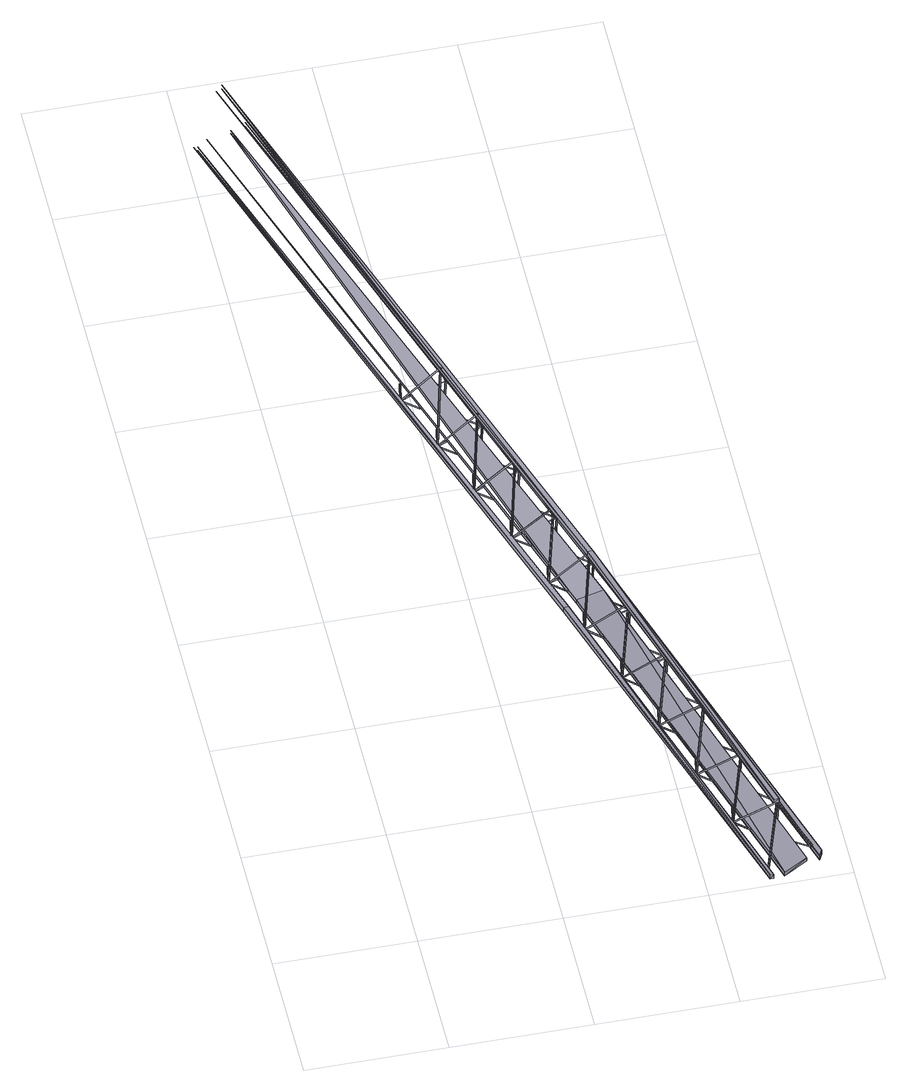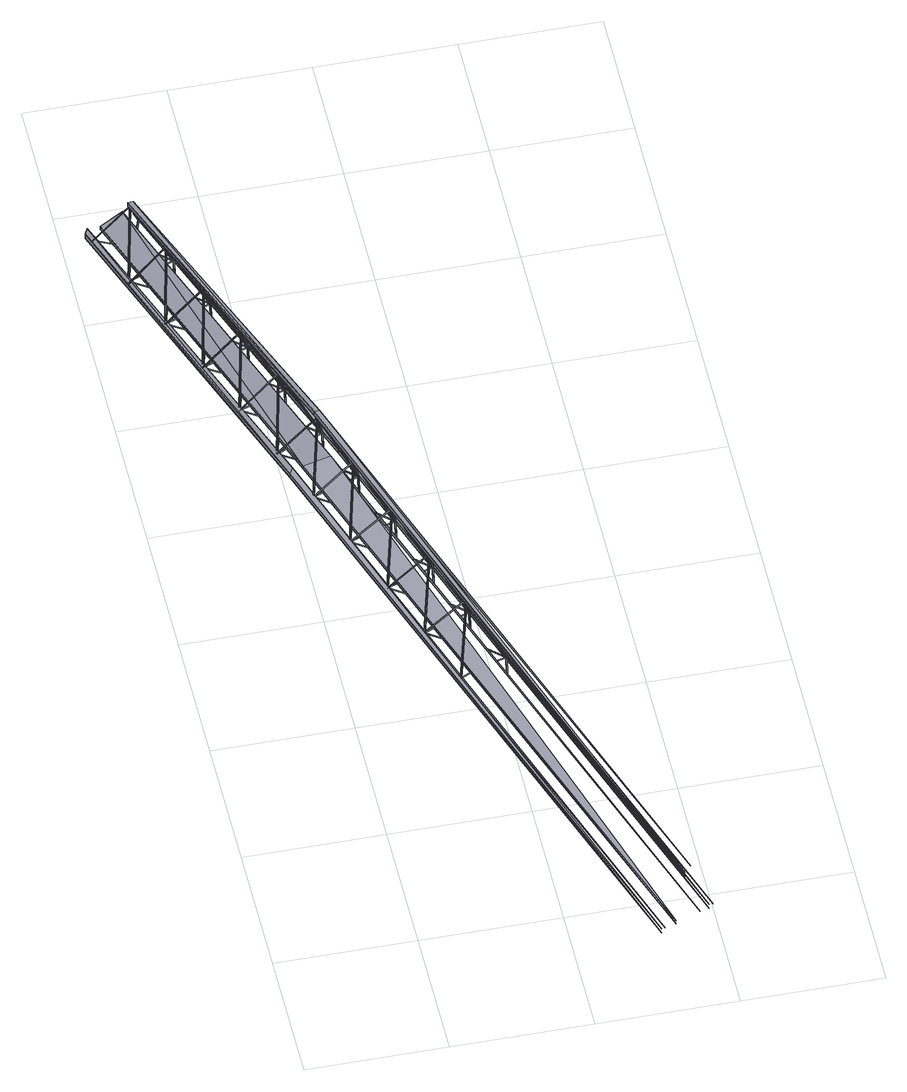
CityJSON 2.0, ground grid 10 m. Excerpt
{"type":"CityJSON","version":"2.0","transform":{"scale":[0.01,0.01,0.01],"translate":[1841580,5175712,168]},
"CityObjects":{
"bridge1":{"type":"Bridge","attributes":{"description":"08_PASSERELLE_HOMME_ROCHE"},"geometry":[{"type":"MultiSurface","lod":"3","boundaries":[[[0,1,2]],[[3,4,5]],[[6,7,8]],[[7,9,8]],[[10,11,12]],[[13,14,15]],[[9,13,15]],[[14,16,17]],[[16,9,17]],[[11,18,12]],[[0,2,19]],[[20,21,22]],[[23,24,25]],[[24,26,25]],[[27,28,29]],[[30,31,32]],[[26,30,32]],[[31,33,34]],[[33,26,34]],[[28,35,29]],[[20,22,36]],[[4,37,38]],[[39,5,40]],[[41,42,43]],[[44,45,46]],[[45,47,46]],[[48,49,50]],[[38,37,40]],[[51,52,53]],[[47,51,53]],[[52,54,55]],[[54,47,55]],[[49,56,50]],[[41,43,57]],[[16,14,58,59]],[[9,16,59,60]],[[14,17,61,58]],[[7,6,62,63]],[[6,8,64,62]],[[13,9,65,66]],[[9,7,63,67]],[[17,9,60,61]],[[8,9,67,64]],[[14,13,66,68]],[[69,70,71]],[[72,73,74]],[[73,75,74]],[[76,77,78]],[[79,72,80]],[[75,79,80]],[[72,81,82]],[[81,75,82]],[[77,83,78]],[[9,15,84,65]],[[69,71,85]],[[15,14,68,84]],[[33,31,86,87]],[[26,33,87,88]],[[31,34,89,86]],[[24,23,90,91]],[[23,25,92,90]],[[30,26,93,94]],[[26,24,91,95]],[[34,26,88,89]],[[25,26,95,92]],[[31,30,94,96]],[[97,98,99]],[[100,101,102]],[[101,103,102]],[[104,105,106]],[[107,108,109]],[[103,107,109]],[[108,110,111]],[[110,103,111]],[[105,112,106]],[[26,32,113,93]],[[97,99,114]],[[32,31,96,113]],[[54,52,115,116]],[[47,54,116,117]],[[63,62,64]],[[67,63,64]],[[52,55,118,115]],[[45,44,119,120]],[[44,46,121,119]],[[51,47,122,123]],[[47,45,120,124]],[[55,47,117,118]],[[46,47,124,121]],[[52,51,123,125]],[[126,127,128]],[[129,130,131]],[[130,132,131]],[[133,134,135]],[[136,137,138]],[[132,139,140]],[[139,136,140]],[[137,141,138]],[[134,142,135]],[[68,66,84]],[[66,65,84]],[[47,53,143,122]],[[126,128,144]],[[5,4,145]],[[53,52,125,143]],[[81,72,146,147]],[[87,86,89]],[[88,87,89]],[[75,81,147,148]],[[40,5,149]],[[91,90,92]],[[95,91,92]],[[72,82,150,146]],[[73,72,151,152]],[[72,74,153,151]],[[79,75,154,155]],[[75,73,152,156]],[[82,75,148,150]],[[74,75,156,153]],[[72,79,155,157]],[[158,159,160]],[[161,162,163]],[[162,164,163]],[[165,166,167]],[[164,168,169]],[[161,170,171]],[[168,161,169]],[[170,164,171]],[[96,94,113]],[[94,93,113]],[[166,172,167]],[[75,80,173,154]],[[158,160,174]],[[80,72,157,173]],[[4,38,175]],[[110,108,176,177]],[[116,115,118]],[[117,116,118]],[[11,10,178,179]],[[103,110,177,180]],[[5,145,149]],[[120,119,121]],[[124,120,121]],[[18,11,179,181]],[[108,111,182,176]],[[10,12,183,178]],[[101,100,184,185]],[[100,102,186,184]],[[107,103,187,188]],[[103,101,185,189]],[[111,103,180,182]],[[102,103,189,186]],[[108,107,188,190]],[[191,192,193]],[[194,195,196]],[[21,20,197,198]],[[199,200,201]],[[12,18,181,183]],[[200,202,201]],[[203,204,205]],[[38,40,206]],[[207,208,209]],[[210,211,212]],[[208,199,209]],[[211,207,212]],[[125,123,143]],[[123,122,143]],[[204,213,205]],[[22,21,198,214]],[[103,109,215,187]],[[194,196,212]],[[109,108,190,215]],[[20,36,216,197]],[[145,4,175]],[[36,22,214,216]],[[137,136,217,218]],[[147,146,150]],[[148,147,150]],[[141,137,218,219]],[[28,27,220,221]],[[35,28,221,222]],[[152,151,153]],[[156,152,153]],[[136,138,223,217]],[[27,29,224,220]],[[130,129,225,226]],[[129,131,227,225]],[[139,132,228,229]],[[132,130,226,230]],[[138,141,219,223]],[[131,132,230,227]],[[136,139,229,231]],[[40,149,206]],[[232,233,234]],[[42,41,235,236]],[[29,35,222,224]],[[237,238,239]],[[238,240,239]],[[241,242,243]],[[244,245,246]],[[247,248,249]],[[245,250,246]],[[248,240,249]],[[157,155,173]],[[155,154,173]],[[132,140,251,228]],[[242,252,243]],[[43,42,236,253]],[[232,234,254]],[[140,136,231,251]],[[41,57,255,235]],[[175,38,206]],[[57,43,253,255]],[[170,161,256,257]],[[177,176,182]],[[180,177,182]],[[164,170,257,258]],[[49,48,259,260]],[[185,184,186]],[[189,185,186]],[[56,49,260,261]],[[161,171,262,256]],[[48,50,263,259]],[[162,161,264,265]],[[161,163,266,264]],[[168,164,267,268]],[[164,162,265,269]],[[171,164,258,262]],[[149,145,206]],[[163,164,269,266]],[[161,168,268,270]],[[271,272,273]],[[70,69,274,275]],[[276,277,278]],[[50,56,261,263]],[[277,279,278]],[[280,281,282]],[[279,283,284]],[[276,285,286]],[[283,287,284]],[[285,279,286]],[[190,188,215]],[[188,187,215]],[[281,288,282]],[[164,169,289,267]],[[71,70,275,290]],[[271,273,291]],[[169,161,270,289]],[[145,175,206]],[[69,85,292,274]],[[85,71,290,292]],[[211,210,293,294]],[[218,217,223]],[[219,218,223]],[[207,211,294,295]],[[77,76,296,297]],[[226,225,227]],[[230,226,227]],[[210,212,298,293]],[[83,77,297,299]],[[200,199,300,301]],[[199,201,302,300]],[[208,207,303,304]],[[202,200,301,305]],[[76,78,306,296]],[[212,207,295,298]],[[201,202,305,302]],[[199,208,304,307]],[[308,309,310]],[[311,312,313]],[[98,97,314,315]],[[312,316,313]],[[78,83,299,306]],[[229,228,251]],[[231,229,251]],[[308,310,317]],[[207,209,318,303]],[[99,98,315,319]],[[209,199,307,318]],[[97,114,320,314]],[[114,99,319,320]],[[248,247,321,322]],[[257,256,262]],[[258,257,262]],[[240,248,322,323]],[[105,104,324,325]],[[265,264,266]],[[269,265,266]],[[112,105,325,326]],[[247,249,327,321]],[[104,106,328,324]],[[238,237,329,330]],[[237,239,331,329]],[[245,244,332,333]],[[240,238,330,334]],[[249,240,323,327]],[[239,240,334,331]],[[250,245,333,335]],[[127,126,336,337]],[[106,112,326,328]],[[268,267,289]],[[270,268,289]],[[244,246,338,332]],[[128,127,337,339]],[[246,250,335,338]],[[198,197,214]],[[340,341,342]],[[126,144,343,336]],[[344,345,346]],[[347,348,349]],[[179,178,183]],[[144,128,339,343]],[[350,347,349]],[[181,179,183]],[[342,341,351]],[[214,197,216]],[[285,276,352,353]],[[294,293,298]],[[295,294,298]],[[279,285,353,354]],[[134,133,355,356]],[[193,192,357]],[[301,300,302]],[[305,301,302]],[[276,286,358,352]],[[142,134,356,359]],[[277,276,360,361]],[[276,278,362,360]],[[133,135,363,355]],[[283,279,364,365]],[[279,277,361,366]],[[286,279,354,358]],[[278,279,366,362]],[[287,283,365,367]],[[159,158,368,369]],[[135,142,359,363]],[[304,303,318]],[[307,304,318]],[[279,284,370,364]],[[160,159,369,371]],[[284,287,367,370]],[[236,235,253]],[[372,373,374]],[[158,174,375,368]],[[376,377,378]],[[221,220,224]],[[379,376,378]],[[222,221,224]],[[174,160,371,375]],[[374,373,380]],[[253,235,255]],[[312,311,381,382]],[[322,321,327]],[[323,322,327]],[[316,312,382,383]],[[166,165,384,385]],[[330,329,331]],[[334,330,331]],[[311,313,386,381]],[[172,166,385,387]],[[313,316,383,386]],[[165,167,388,384]],[[193,357,389]],[[195,194,390,391]],[[167,172,387,388]],[[333,332,338]],[[335,333,338]],[[196,195,391,392]],[[275,274,290]],[[393,394,395]],[[194,212,396,390]],[[397,398,399]],[[260,259,263]],[[345,400,401]],[[402,346,403]],[[404,397,399]],[[261,260,263]],[[212,196,392,396]],[[395,394,405]],[[290,274,292]],[[353,352,358]],[[354,353,358]],[[204,203,406,407]],[[361,360,362]],[[366,361,362]],[[213,204,407,408]],[[203,205,409,406]],[[401,400,403]],[[233,232,410,411]],[[205,213,408,409]],[[365,364,370]],[[367,365,370]],[[234,233,411,412]],[[413,414,415]],[[315,314,319]],[[232,254,416,410]],[[297,296,306]],[[417,418,419]],[[254,234,412,416]],[[420,417,419]],[[299,297,306]],[[415,414,421]],[[319,314,320]],[[382,381,386]],[[383,382,386]],[[242,241,422,423]],[[252,242,423,424]],[[241,243,425,422]],[[426,193,389]],[[272,271,427,428]],[[243,252,424,425]],[[273,272,428,429]],[[430,431,432]],[[337,336,339]],[[271,291,433,427]],[[325,324,328]],[[434,435,436]],[[437,434,436]],[[326,325,328]],[[291,273,429,433]],[[432,431,438]],[[339,336,343]],[[281,280,439,440]],[[288,281,440,441]],[[280,282,442,439]],[[309,308,443,444]],[[282,288,441,442]],[[310,309,444,445]],[[346,345,446]],[[192,447,448]],[[449,193,426]],[[308,317,450,443]],[[451,452,453]],[[369,368,371]],[[356,355,363]],[[317,310,445,450]],[[454,455,456]],[[457,454,456]],[[359,356,363]],[[371,368,375]],[[453,452,458]],[[459,460,461]],[[462,459,461]],[[403,346,463]],[[464,465,466]],[[467,464,466]],[[468,469,470]],[[391,390,392]],[[385,384,388]],[[471,472,473]],[[474,471,473]],[[387,385,388]],[[392,390,396]],[[470,469,475]],[[346,446,463]],[[476,477,478]],[[477,479,478]],[[480,481,482]],[[483,480,482]],[[341,340,484,485]],[[340,342,486,484]],[[345,401,487]],[[488,489,490]],[[491,488,490]],[[351,341,485,492]],[[342,351,492,486]],[[493,494,495]],[[411,410,412]],[[407,406,409]],[[348,347,496,497]],[[498,499,500]],[[501,498,500]],[[408,407,409]],[[347,350,502,496]],[[401,403,503]],[[412,410,416]],[[495,494,504]],[[505,506,507]],[[506,508,507]],[[446,345,487]],[[349,348,497,509]],[[510,511,512]],[[350,349,509,502]],[[513,510,512]],[[373,372,514,515]],[[372,374,516,514]],[[357,192,517]],[[518,519,520]],[[521,518,520]],[[380,373,515,522]],[[374,380,522,516]],[[403,463,503]],[[523,524,525]],[[428,427,429]],[[377,376,526,527]],[[423,422,425]],[[528,529,530]],[[376,379,531,526]],[[532,528,530]],[[448,447,426]],[[424,423,425]],[[429,427,433]],[[525,524,533]],[[534,535,536]],[[535,537,536]],[[378,377,527,538]],[[379,378,538,531]],[[487,401,503]],[[539,540,541]],[[542,539,541]],[[394,393,543,544]],[[393,395,545,543]],[[463,446,503]],[[546,547,548]],[[549,546,548]],[[405,394,544,550]],[[464,467,551,552]],[[395,405,550,545]],[[465,464,552,553]],[[461,460,553,554]],[[389,357,555]],[[556,557,558]],[[444,443,445]],[[440,439,442]],[[559,560,561]],[[467,466,562,551]],[[398,397,563,564]],[[565,559,561]],[[441,440,442]],[[466,465,553,562]],[[397,404,566,563]],[[445,443,450]],[[558,557,567]],[[446,487,503]],[[568,569,570]],[[569,571,570]],[[399,398,564,572]],[[573,574,575]],[[576,573,575]],[[404,399,572,566]],[[414,413,577,578]],[[413,415,579,577]],[[477,476,580,581]],[[479,477,581,582]],[[192,448,517]],[[583,584,585]],[[586,583,585]],[[488,491,582,587]],[[421,414,578,588]],[[481,480,589,580]],[[415,421,588,579]],[[476,478,590,580]],[[480,483,582,589]],[[489,488,587,580]],[[482,481,580,591]],[[483,482,591,582]],[[478,479,582,590]],[[491,490,592,582]],[[418,417,593,594]],[[490,489,580,592]],[[417,420,595,593]],[[596,597,598]],[[597,599,598]],[[419,418,594,600]],[[601,602,603]],[[604,601,603]],[[420,419,600,595]],[[431,430,605,606]],[[430,432,607,605]],[[506,505,608,609]],[[508,506,609,610]],[[611,612,613]],[[612,614,613]],[[518,521,610,615]],[[438,431,606,616]],[[432,438,616,607]],[[511,510,617,608]],[[505,507,618,608]],[[510,513,610,617]],[[519,518,615,608]],[[512,511,608,619]],[[513,512,619,610]],[[507,508,610,618]],[[426,389,555]],[[521,520,620,610]],[[435,434,621,622]],[[520,519,608,620]],[[434,437,623,621]],[[624,625,626]],[[625,627,626]],[[436,435,622,628]],[[629,630,631]],[[632,629,631]],[[437,436,628,623]],[[452,451,633,634]],[[451,453,635,633]],[[535,534,636,637]],[[537,535,637,638]],[[639,640,641]],[[640,642,641]],[[546,549,638,643]],[[458,452,634,644]],[[453,458,644,635]],[[540,539,645,636]],[[534,536,646,636]],[[539,542,647,645]],[[547,546,643,636]],[[541,540,636,648]],[[542,541,648,647]],[[536,537,638,646]],[[357,517,555]],[[515,514,516]],[[549,548,649,638]],[[455,454,650,651]],[[548,547,636,649]],[[580,589,591]],[[589,582,591]],[[497,496,509]],[[454,457,652,650]],[[581,580,590]],[[582,581,590]],[[580,587,592]],[[587,582,592]],[[653,654,655]],[[654,656,655]],[[496,502,509]],[[515,516,522]],[[456,455,651,657]],[[658,659,660]],[[661,658,660]],[[457,456,657,652]],[[469,468,662,663]],[[468,470,664,662]],[[569,568,665,666]],[[571,569,666,667]],[[668,669,670]],[[669,671,670]],[[583,586,667,672]],[[475,469,663,673]],[[574,573,674,665]],[[470,475,673,664]],[[568,570,675,665]],[[573,576,667,674]],[[584,583,672,665]],[[575,574,665,676]],[[576,575,676,667]],[[570,571,667,675]],[[448,426,555]],[[544,543,545]],[[586,585,616,667]],[[677,678,679]],[[472,471,680,681]],[[585,584,665,616]],[[608,617,619]],[[617,610,619]],[[527,526,538]],[[471,474,682,680]],[[609,608,618]],[[610,609,618]],[[608,615,620]],[[615,610,620]],[[526,531,538]],[[683,684,685]],[[684,686,685]],[[544,545,550]],[[473,472,681,687]],[[688,689,690]],[[691,688,690]],[[474,473,687,682]],[[494,493,692,693]],[[493,495,694,692]],[[597,596,695,696]],[[599,597,696,697]],[[698,699,700]],[[699,701,700]],[[612,611,697,702]],[[602,601,703,695]],[[596,598,704,695]],[[504,494,693,705]],[[601,604,697,703]],[[603,602,695,706]],[[614,612,702,695]],[[495,504,705,694]],[[604,603,706,697]],[[598,599,697,704]],[[517,448,555]],[[611,613,707,697]],[[578,577,579]],[[613,614,695,707]],[[499,498,708,709]],[[636,645,648]],[[645,647,648]],[[564,563,572]],[[498,501,710,708]],[[637,636,646]],[[638,637,646]],[[636,643,649]],[[643,638,649]],[[711,712,713]],[[712,714,713]],[[563,566,572]],[[578,579,588]],[[500,499,709,715]],[[716,717,718]],[[719,716,718]],[[501,500,715,710]],[[524,523,720,721]],[[523,525,722,720]],[[625,624,723,724]],[[627,625,724,725]],[[678,726,727]],[[728,679,729]],[[730,731,732]],[[731,733,732]],[[640,639,725,734]],[[630,629,735,723]],[[624,626,736,723]],[[629,632,725,735]],[[533,524,721,737]],[[631,630,723,738]],[[642,640,734,723]],[[525,533,737,722]],[[632,631,738,725]],[[626,627,725,736]],[[639,641,673,725]],[[606,605,607]],[[641,642,723,673]],[[529,528,739,740]],[[665,674,676]],[[674,667,676]],[[594,593,600]],[[528,532,741,739]],[[666,665,675]],[[667,666,675]],[[665,672,616]],[[672,667,616]],[[742,743,744]],[[743,745,744]],[[593,595,600]],[[727,726,729]],[[606,607,616]],[[530,529,740,746]],[[532,530,746,741]],[[557,556,747,748]],[[556,558,749,747]],[[654,653,750,751]],[[656,654,751,752]],[[669,668,753,754]],[[659,658,755,750]],[[653,655,756,750]],[[567,557,748,757]],[[658,661,758,755]],[[558,567,757,749]],[[660,659,750,759]],[[671,669,754,750]],[[661,660,759,758]],[[655,656,752,756]],[[668,670,760,753]],[[634,633,635]],[[560,559,761,762]],[[670,671,750,760]],[[695,703,706]],[[703,697,706]],[[559,565,763,761]],[[622,621,628]],[[696,695,704]],[[702,697,707]],[[697,696,704]],[[695,702,707]],[[621,623,628]],[[634,635,644]],[[561,560,762,764]],[[565,561,764,763]],[[684,683,765,766]],[[686,684,766,767]],[[699,698,768,769]],[[689,688,770,765]],[[683,685,771,765]],[[688,691,768,770]],[[690,689,765,772]],[[701,699,769,773]],[[691,690,772,768]],[[685,686,767,771]],[[698,700,774,768]],[[663,662,664]],[[700,701,773,774]],[[723,735,738]],[[735,725,738]],[[651,650,657]],[[724,723,736]],[[734,725,673]],[[725,724,736]],[[723,734,673]],[[650,652,657]],[[663,664,673]],[[712,711,775,776]],[[714,712,776,777]],[[731,730,777,778]],[[717,716,779,775]],[[711,713,780,775]],[[679,678,781]],[[716,719,777,779]],[[718,717,775,782]],[[733,731,778,783]],[[719,718,782,777]],[[713,714,777,780]],[[730,732,784,777]],[[693,692,694]],[[732,733,783,784]],[[750,755,759]],[[755,758,759]],[[681,680,687]],[[751,750,756]],[[754,753,760]],[[752,751,756]],[[750,754,760]],[[680,682,687]],[[693,694,705]],[[678,727,781]],[[729,679,785]],[[743,742,786,787]],[[745,743,787,788]],[[742,744,789,786]],[[744,745,788,789]],[[721,720,722]],[[765,770,772]],[[679,781,785]],[[770,768,772]],[[709,708,715]],[[766,765,771]],[[769,768,774]],[[767,766,771]],[[773,769,774]],[[708,710,715]],[[721,722,737]],[[748,747,749]],[[775,779,782]],[[779,777,782]],[[740,739,746]],[[776,775,780]],[[778,777,784]],[[777,776,780]],[[783,778,784]],[[739,741,746]],[[727,729,790]],[[748,749,757]],[[781,727,791]],[[729,785,790]],[[762,761,764]],[[787,786,789]],[[788,787,789]],[[761,763,764]],[[791,727,790]],[[785,781,790]],[[781,791,790]]]}]}
},
"vertices":[
[901,4724,170],[896,4728,168],[901,4732,165],[28,7269,203],[1566,2630,139],[1566,2630,179],[900,4728,173],[899,4732,168],[902,4723,168],[901,4728,163],[900,4723,166],[896,4728,170],[905,4728,165],[897,4724,168],[901,4728,173],[904,4731,168],[896,4729,168],[906,4727,168],[901,4732,169],[906,4727,167],[1055,4265,168],[1050,4270,166],[1055,4273,163],[1054,4269,170],[1053,4274,165],[1056,4264,165],[1055,4269,160],[1054,4264,164],[1050,4269,168],[1059,4269,163],[1051,4265,165],[1055,4269,170],[1058,4273,165],[1050,4270,165],[1060,4268,165],[1055,4274,167],[1060,4269,165],[53,7269,164],[1603,2630,139],[53,7269,203],[1604,2630,179],[1209,3807,166],[1204,3811,164],[1209,3815,160],[1208,3811,168],[1207,3816,163],[1210,3806,163],[1209,3811,158],[1208,3806,161],[1204,3811,165],[1213,3811,160],[1205,3807,163],[1209,3811,168],[1212,3815,163],[1204,3812,163],[1214,3810,163],[1209,3816,164],[1214,3811,162],[930,4878,178],[925,4879,173],[930,4878,168],[935,4877,173],[971,4753,178],[970,4757,173],[973,4748,173],[1014,4628,167],[1010,4624,172],[972,4753,168],[1014,4628,177],[1366,3338,163],[1361,3342,161],[1366,3346,158],[1366,3342,165],[1364,3347,160],[1368,3337,160],[1366,3342,155],[1365,3337,159],[1362,3342,163],[1371,3342,158],[1363,3338,160],[1369,3346,160],[1361,3343,160],[1371,3341,160],[1367,3347,162],[1017,4632,172],[1371,3342,160],[1084,4419,176],[1079,4420,171],[1084,4419,166],[1089,4418,171],[1126,4294,175],[1124,4299,170],[1127,4290,170],[1168,4169,165],[1165,4166,170],[1126,4294,165],[1168,4169,175],[1520,2881,160],[1515,2886,159],[1520,2889,155],[1519,2885,163],[1518,2890,158],[1521,2880,158],[1520,2885,153],[1519,2880,156],[1515,2885,160],[1524,2885,156],[1516,2881,158],[1520,2885,163],[1523,2889,158],[1515,2886,158],[1525,2884,158],[1520,2890,159],[1171,4173,170],[1525,2885,157],[1238,3961,173],[1233,3962,168],[1238,3961,163],[1243,3960,168],[1279,3836,173],[1278,3841,168],[1281,3831,168],[1322,3711,162],[1318,3707,167],[1280,3836,163],[1322,3711,172],[1672,2428,147],[1667,2433,145],[1672,2437,142],[1671,2432,149],[1670,2437,144],[1673,2428,144],[1672,2432,139],[1671,2428,142],[1668,2432,147],[1676,2432,141],[1672,2432,149],[1667,2433,144],[1677,2431,144],[1668,2428,144],[1675,2436,144],[1672,2433,139],[1673,2437,146],[1325,3715,167],[1677,2432,143],[2435,59,1],[1395,3492,171],[1390,3493,166],[1395,3492,161],[2435,59,40],[1400,3491,166],[1437,3367,170],[1436,3372,165],[1439,3362,165],[1479,3242,160],[1476,3238,165],[1438,3367,160],[1479,3242,170],[1828,1963,123],[1823,1968,121],[1828,1971,118],[1828,1967,125],[1826,1972,120],[1830,1962,120],[1828,1967,115],[1827,1963,118],[1824,1967,123],[1832,1967,117],[1825,1963,120],[1831,1971,120],[1823,1968,120],[1833,1966,120],[1829,1972,122],[1483,3246,165],[1833,1967,119],[2460,59,1],[1549,3035,169],[1544,3036,164],[1138,4554,612],[1134,4559,615],[1549,3035,159],[1139,4564,614],[1554,3034,164],[1143,4559,611],[1590,2910,168],[1589,2915,163],[1592,2905,163],[1633,2785,157],[1629,2781,162],[1591,2910,158],[1633,2785,167],[128,7319,203],[1666,2681,149],[1666,2680,179],[1982,1504,98],[1977,1508,96],[1982,1512,93],[1138,4555,616],[1134,4559,614],[1982,1508,100],[1981,1513,95],[1984,1503,95],[1983,1508,90],[1981,1503,94],[1978,1508,98],[1986,1508,93],[2460,59,40],[1982,1508,90],[1979,1504,95],[1986,1512,95],[1982,1507,100],[1977,1509,95],[1987,1507,95],[1983,1512,97],[1138,4563,610],[1636,2789,162],[1143,4558,612],[1701,2582,162],[1696,2583,157],[1701,2583,152],[1293,4091,609],[1290,4096,613],[1295,4100,612],[1706,2581,157],[1298,4096,608],[1743,2457,155],[1741,2462,150],[1745,2453,150],[1785,2332,138],[1782,2329,143],[1743,2457,145],[1785,2332,148],[2139,1036,73],[2135,1040,71],[2139,1044,68],[1294,4091,613],[1289,4096,611],[2139,1040,75],[2138,1045,70],[2141,1035,70],[2140,1040,65],[2138,1035,68],[2135,1040,73],[2144,1040,67],[2139,1040,65],[2136,1036,70],[2143,1044,70],[2139,1039,75],[2135,1041,70],[2144,1039,70],[2140,1040,75],[1788,2336,143],[2141,1044,72],[1294,4100,608],[2144,1039,69],[1299,4095,610],[1857,2117,137],[1852,2118,132],[1857,2117,127],[1450,3625,607],[1446,3630,611],[1451,3635,610],[1862,2116,132],[1455,3630,606],[1899,1992,130],[1898,1997,125],[1901,1987,125],[1941,1867,113],[1938,1863,118],[1899,1992,120],[1941,1867,123],[2294,577,48],[2289,582,46],[2294,585,43],[1451,3626,611],[1446,3630,609],[2293,581,50],[2292,586,45],[2295,576,45],[2294,581,40],[2292,577,44],[2289,581,48],[2298,581,43],[2290,577,45],[2297,585,45],[2289,582,45],[2298,580,45],[2294,581,50],[2295,586,47],[1944,1871,118],[1451,3634,605],[2298,581,45],[1455,3629,607],[2011,1657,112],[2007,1659,107],[2012,1658,102],[1611,3146,604],[1607,3150,608],[2016,1657,107],[1613,3155,607],[2053,1533,105],[2052,1538,100],[2055,1528,100],[2095,1408,89],[2092,1404,94],[2054,1533,95],[1616,3150,603],[2095,1408,99],[2441,137,24],[2436,142,23],[2441,146,19],[2441,141,27],[2436,143,22],[2446,140,22],[1612,3146,608],[1607,3151,606],[2441,142,17],[2446,141,21],[2099,1412,94],[1612,3155,603],[1617,3150,605],[2169,1189,87],[2164,1191,82],[2169,1190,77],[1762,2696,602],[1758,2700,606],[1764,2705,605],[2174,1189,82],[1767,2700,601],[2210,1065,80],[2209,1070,75],[2212,1060,75],[2253,940,63],[2249,936,68],[2211,1065,70],[2253,940,73],[1763,2696,606],[1758,2701,604],[2256,944,68],[1763,2705,601],[1134,4559,612],[1138,4555,610],[1138,4563,616],[1768,2700,602],[192,7317,666],[1742,2678,602],[1742,2678,642],[1134,4559,611],[1138,4554,614],[1143,4559,616],[1139,4564,612],[1143,4558,614],[2323,731,62],[2318,732,57],[2323,731,52],[1925,2211,562],[1921,2216,566],[2535,59,10],[2328,730,57],[1927,2220,565],[2364,606,55],[2363,611,50],[2366,601,50],[1930,2216,561],[2407,481,39],[2403,477,44],[2365,606,45],[2407,481,49],[1926,2211,566],[1921,2216,564],[2410,485,44],[1926,2220,561],[1289,4096,610],[1294,4091,608],[1294,4100,613],[1931,2215,563],[1290,4096,608],[1293,4091,612],[1298,4096,613],[1295,4100,609],[1299,4095,611],[2482,257,37],[2477,259,32],[2482,258,27],[2081,1745,524],[2078,1749,528],[2486,256,32],[2083,1754,527],[2086,1749,523],[2535,59,40],[2082,1745,528],[2077,1750,526],[2082,1754,523],[1446,3630,607],[1451,3626,605],[1451,3634,611],[2087,1749,525],[1446,3630,606],[1450,3625,609],[1455,3630,611],[242,7368,626],[1780,2678,602],[242,7367,666],[1780,2678,641],[1451,3635,607],[1455,3629,609],[2238,1277,485],[2235,1281,490],[2241,1286,489],[2244,1281,485],[2239,1277,490],[2234,1282,488],[2239,1286,485],[1607,3151,605],[1612,3146,603],[1612,3154,608],[2244,1281,486],[1607,3150,603],[1611,3145,607],[1616,3150,608],[1612,3155,604],[1617,3150,606],[2396,807,447],[2393,812,452],[2398,816,451],[2401,812,446],[1866,2730,179],[2397,808,451],[2392,812,450],[2397,816,446],[1758,2701,602],[1763,2696,600],[1763,2704,606],[2402,811,448],[1758,2700,601],[1762,2695,604],[1767,2700,606],[1763,2705,602],[1768,2700,604],[2547,359,410],[2544,363,415],[2549,368,414],[2552,363,409],[2548,359,415],[2543,364,413],[2548,367,410],[2523,360,412],[303,7369,173],[1866,2730,149],[303,7369,203],[2553,363,411],[1921,2216,563],[1926,2212,560],[1926,2219,567],[1921,2216,561],[1925,2211,565],[1930,2216,566],[1926,2220,562],[1931,2215,564],[1151,4821,173],[1152,4816,168],[1154,4812,173],[1153,4816,178],[2523,359,452],[1190,4693,172],[1194,4691,167],[1199,4690,172],[1195,4692,177],[2077,1750,525],[2082,1746,522],[2082,1753,529],[2078,1749,523],[2082,1745,527],[2087,1749,528],[2083,1754,524],[2087,1749,526],[1264,4483,166],[1262,4479,171],[1268,4487,171],[1265,4483,176],[1305,4363,170],[1306,4358,165],[1308,4353,170],[1307,4358,175],[1233,4847,167],[1238,4842,165],[1238,4851,170],[2561,360,412],[1344,4234,169],[1348,4233,164],[1353,4232,169],[1349,4233,174],[1243,4846,168],[2234,1282,487],[2239,1278,484],[2239,1285,491],[1388,4388,162],[1391,4383,166],[2235,1281,485],[2239,1277,488],[2244,1281,490],[2240,1286,486],[1393,4393,164],[2561,359,452],[2244,1281,488],[1418,4025,163],[1415,4021,168],[1421,4029,168],[1419,4024,173],[1396,4388,167],[1459,3904,168],[1460,3900,163],[1462,3895,168],[1461,3900,173],[1387,4388,164],[1392,4384,162],[1392,4392,168],[2710,159,10],[1498,3776,167],[1502,3775,162],[1507,3773,167],[1502,3775,172],[1397,4387,166],[2392,812,448],[2397,808,446],[2397,816,452],[1541,3930,160],[1545,3925,164],[2393,812,447],[2397,807,450],[2401,812,451],[1547,3934,161],[2398,817,448],[2402,811,450],[1576,3556,161],[1573,3552,166],[1579,3560,166],[1576,3556,171],[1550,3930,165],[1616,3435,165],[1618,3431,160],[1620,3426,165],[1618,3431,170],[1541,3930,162],[1546,3926,160],[1546,3934,165],[1655,3307,164],[1660,3306,159],[1665,3304,164],[1660,3306,169],[1551,3929,163],[1238,4847,172],[1233,4848,167],[1238,4846,162],[1239,4842,167],[2710,159,40],[2543,364,412],[2548,359,409],[2548,367,416],[2543,363,410],[2547,358,413],[2552,363,415],[1243,4845,167],[1699,3461,158],[1703,3456,161],[2548,368,411],[1704,3466,159],[2553,363,413],[1729,3099,158],[1726,3095,163],[1732,3103,163],[1730,3099,168],[1708,3461,162],[1770,2979,163],[1771,2974,158],[1773,2969,163],[1772,2974,168],[1698,3461,159],[1703,3457,157],[1703,3465,163],[1392,4388,160],[1389,4384,165],[1392,4388,170],[1809,2850,162],[1813,2849,157],[1818,2848,162],[1813,2849,167],[1387,4389,165],[1708,3460,161],[1390,4393,165],[1395,4392,165],[1394,4383,165],[1397,4387,165],[1852,3004,155],[1856,2999,159],[1857,3009,156],[1881,2646,152],[1879,2642,157],[1885,2650,157],[1882,2646,162],[1861,3004,160],[1922,2526,150],[1923,2521,145],[1925,2516,150],[1924,2521,155],[1852,3004,157],[1857,3000,155],[1857,3008,160],[1546,3930,158],[1543,3926,163],[1546,3930,168],[1966,2396,148],[1961,2397,143],[1970,2395,143],[1966,2396,138],[1541,3931,163],[1862,3003,158],[1544,3934,163],[1549,3934,163],[1547,3925,163],[1551,3928,163],[2005,2551,142],[2008,2546,146],[2010,2556,144],[2038,2181,127],[2035,2177,132],[2041,2185,132],[2038,2181,137],[2013,2551,147],[2078,2061,125],[2080,2056,120],[2082,2051,125],[2080,2056,130],[2004,2551,144],[2009,2547,142],[2009,2555,148],[1703,3461,155],[1700,3457,160],[1703,3461,165],[2122,1931,123],[2117,1932,118],[2127,1930,118],[2122,1931,113],[1699,3462,160],[2014,2551,145],[1702,3466,160],[1706,3465,160],[1704,3461,165],[1705,3456,160],[1708,3459,160],[2161,2086,117],[2165,2081,121],[2166,2091,119],[2192,1722,102],[2189,1717,107],[2195,1726,107],[2192,1721,112],[2170,2086,122],[2232,1601,100],[2234,1596,95],[2236,1592,100],[2234,1597,105],[2160,2086,119],[2165,2082,117],[2165,2090,123],[1857,3004,153],[1854,3000,158],[1857,3004,163],[2276,1472,98],[2271,1473,93],[2281,1470,93],[2276,1472,88],[1852,3005,158],[2170,2085,120],[1855,3009,158],[1860,3008,158],[1858,2999,158],[390,7419,203],[1941,2730,138],[1941,2730,178],[2315,1627,93],[2319,1622,96],[2320,1631,94],[2349,1254,77],[2346,1249,82],[2352,1257,82],[2350,1253,87],[2324,1627,97],[2390,1133,75],[2391,1128,70],[2393,1124,75],[2392,1129,80],[2314,1627,94],[2319,1623,92],[2319,1630,98],[2009,2551,140],[2006,2547,145],[2009,2551,150],[2433,1004,73],[2428,1005,68],[2438,1002,68],[2433,1004,63],[2004,2552,145],[2007,2556,145],[2012,2555,145],[2324,1626,96],[2011,2546,145],[2014,2550,145],[2472,1159,67],[2476,1154,71],[2477,1163,69],[2503,795,52],[2500,791,57],[2506,799,57],[2504,794,62],[2481,1159,72],[2544,674,50],[2545,670,45],[2547,665,50],[2546,670,55],[2472,1159,69],[2477,1155,66],[2477,1162,73],[2165,2086,115],[2162,2082,120],[2165,2086,125],[415,7420,163],[1966,2781,139],[415,7419,203],[1966,2780,178],[2587,545,48],[2583,546,43],[2592,543,43],[2587,545,38],[2160,2087,120],[2164,2091,120],[2168,2090,120],[2482,1158,70],[2167,2081,120],[2626,700,14],[2630,695,17],[2631,705,15],[2659,331,27],[2657,327,32],[2662,335,32],[2660,331,37],[2635,700,19],[2626,700,16],[2631,696,13],[2631,704,19],[2319,1627,90],[2316,1623,95],[2320,1626,100],[2319,1627,100],[2315,1628,95],[2318,1631,95],[2322,1631,95],[2636,699,17],[2320,1627,100],[2321,1622,95],[2324,1625,95],[2774,261,19],[2778,256,22],[2779,265,20],[2783,261,24],[2476,1159,65],[2474,1155,70],[2477,1158,75],[2477,1159,75],[2472,1160,70],[2475,1163,70],[2480,1163,70],[2478,1154,70],[2477,1159,65],[2481,1157,70],[2630,700,40],[2628,696,45],[2631,700,50],[2626,701,45],[2629,705,45],[2634,704,45],[2798,159,0],[2632,695,45],[2631,700,40],[2636,699,45],[2798,159,40],[2778,261,16],[2776,256,21],[2779,260,26],[2781,265,21],[2823,209,40],[2823,210,0]
]}
